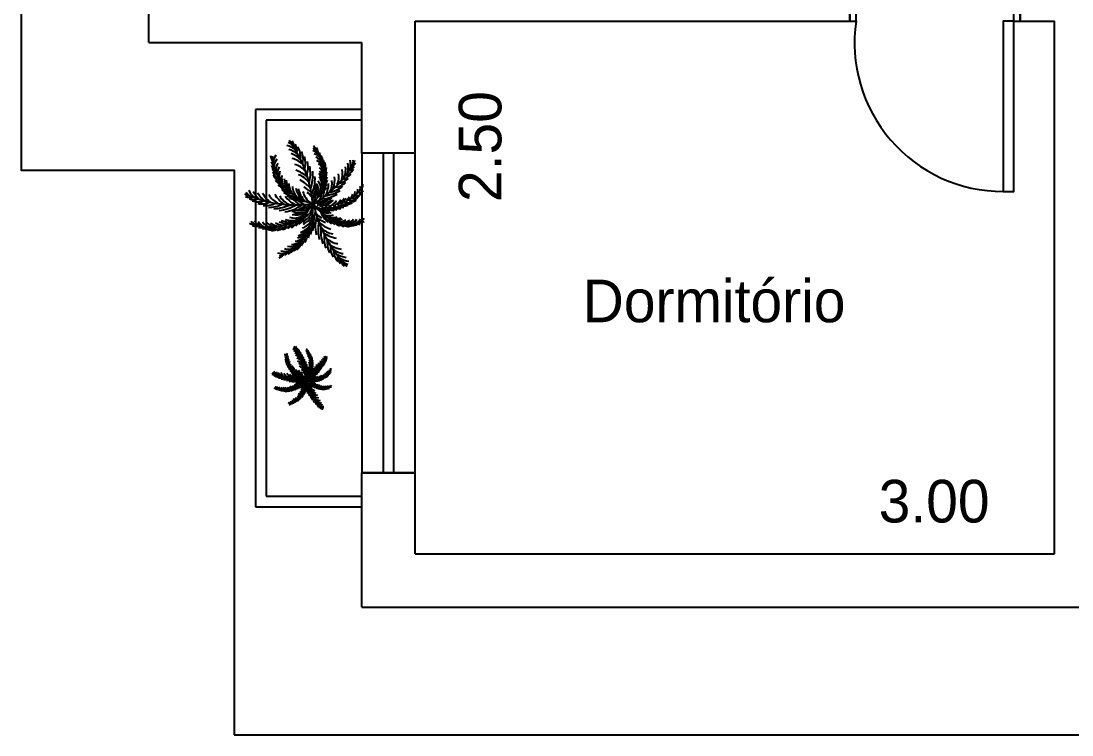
# Model space of a CAD drawing. Extents: x 0.1 to 15.7, y 0 to 8.2.
# Drawn here: x 0.058 to 4.99, y 0.029 to 3.379 of the extents above; entities that cross this region are included whole.
import ezdxf

# ---------------------------------------------------------------- set-up
doc = ezdxf.new("R2010")
doc.units = 0
doc.header["$MEASUREMENT"] = 0
doc.layers.get('0').update_dxf_attribs({"linetype": 'CONTINUOUS'})
doc.layers.get('DEFPOINTS').update_dxf_attribs({"linetype": 'CONTINUOUS'})
for name, color, linetype in [('ARQ3', 3, 'CONTINUOUS'), ('BLOCO', 7, 'CONTINUOUS'), ('HACHURA', 1, 'CONTINUOUS'), ('VEGETACAO', 3, 'CONTINUOUS')]:
    doc.layers.add(name, color=color, linetype=linetype)
doc.styles.add('PADRÃO', font='', dxfattribs={"height": 0.2})
doc.styles.get('PADRÃO').set_extended_font_data('AvantGarde Bk BT')
doc.dimstyles.new('PADRÃOS', dxfattribs={"dimtxt": 0.15, "dimasz": 0.1, "dimexe": 1.25, "dimexo": 0.625, "dimgap": 0.1, "dimtad": 0, "dimjust": 1, "dimzin": 1, "dimdsep": 46, "dimtxsty": 'PADRÃO', "dimcen": 2.5, "dimse1": 1, "dimse2": 1, "dimsd1": 1, "dimsd2": 1, "dimclrt": 1, "dimadec": 0, "dimazin": 0, "dimtfac": 1, "dimtdec": 4, "dimtmove": 0, "dimatfit": 3, "dimfxl": 1, "dimtolj": 1, "dimtzin": 0, "dimarcsym": 0})

# ---------------------------------------------------------------- blocks, each defined once
blk = doc.blocks.new('J15')
at = {"layer": 'BLOCO'}
for p, q in [((1.5, 0.25), (0, 0.25)), ((0, 0.25), (0, 0)), ((1.5, 0), (1.5, 0.25)), ((1.5, 0.1500000000000057), (0, 0.1500000000000057)), ((0, 0.09999999999999432), (1.5, 0.09999999999999432)), ((0, 0), (1.5, 0))]:
    blk.add_line(p, q, dxfattribs=at)
blk = doc.blocks.new('P80E15')
at = {"layer": 'BLOCO', "ltscale": 0.015}
for p, q in [((0.03000000000000114, 0.1500000000000057), (0, 0.1500000000000057)), ((0, 0.1500000000000057), (0, 0)), ((0.03000000000000114, 0.1500000000000057), (0.03000000000000114, 0)), ((0.8000000000000114, 0.1500000000000341), (0.7700000000000102, 0.1500000000000341)), ((0.7700000000000102, 0.1500000000000057), (0.7700000000000102, 0)), ((0.8000000000000114, 0.1500000000000057), (0.8000000000000114, 0)), ((0.03000000000000114, 2.842170943040401e-14), (0, 0)), ((0.8000000000000114, 2.842170943040401e-14), (0.7700000000000102, 5.684341886080801e-14))]:
    blk.add_line(p, q, dxfattribs=at)
at = {"layer": 'BLOCO'}
blk.add_lwpolyline([(0.03000000000000114, 0.1500000000000057), (0.0800000000000125, 0.1500000000000057), (0.0800000000000125, 0.950000000000017), (0.03000000000000114, 0.950000000000017)], close=True, dxfattribs=at)
at = {"layer": 'BLOCO', "ltscale": 0.015}
blk.add_arc((0.0800000000000125, 0.2524375000000134), 0.6975625000000036, 351.555539587714, 90.00000000000041, dxfattribs=at)
blk = doc.blocks.new('DORMI')
at = {"layer": 'HACHURA', "ltscale": 0.015, "style": 'PADRÃO'}
blk.add_text('Dormitório', height=0.2, dxfattribs=at).set_placement((-0.5164404245072092, -0.06614472024716633))
blk = doc.blocks.new('*D18')
at = {"layer": 'DEFPOINTS', "color": 0, "linetype": 'ByBlock', "ltscale": 0.015}
for p in [(138.6120342176605, 144.1765436073081), (138.6120342176605, 143.9309147844845), (141.6120342176605, 143.9309147844845)]:
    blk.add_point(p, dxfattribs=at)
at = {"color": 1, "linetype": 'ByBlock', "ltscale": 0.015, "insert": (141.0473364154627, 144.1765436073081), "char_height": 0.2, "attachment_point": 5, "style": 'PADRÃO'}
blk.add_mtext('\\A1;3.00', dxfattribs=at)
blk = doc.blocks.new('*D19')
at = {"layer": 'DEFPOINTS', "color": 0, "linetype": 'ByBlock', "ltscale": 0.015}
for p in [(138.6120342176605, 146.4309147844845), (138.6120342176605, 143.9309147844845), (138.917928418964, 143.9309147844845)]:
    blk.add_point(p, dxfattribs=at)
at = {"color": 1, "linetype": 'ByBlock', "ltscale": 0.015, "insert": (138.917928418964, 145.8418351141548), "char_height": 0.2, "attachment_point": 5, "rotation": 90, "style": 'PADRÃO'}
blk.add_mtext('\\A1;2.50', dxfattribs=at)
blk = doc.blocks.new('COQUEIRO')
at = {"layer": 'VEGETACAO', "color": 3, "linetype": 'Continuous'}
blk.add_circle((0.04883211018758438, -0.1620300166650743), 0.009534254572329034, dxfattribs=at)
for centre, radius, start, end in [((-0.2990069568350489, 0.3314659357569276), 0.21493089141796, 52.66291008750469, 75.78172621383375), ((-0.2591513023523628, 0.4815757376624283), 0.08918671365068746, 38.10062950818708, 73.55212492303362), ((-0.2965824267310122, 0.2666994103710643), 0.2457785115588357, 51.48217780651772, 73.93665760124978), ((-0.2841852408159706, 0.5118686947262212), 0.09562156997871912, 18.00467385581992, 51.19332734190737), ((-0.2845083389846348, 0.5128443909520932), 0.1110546992746349, 0.6625682080991496, 37.53141425300961), ((-1.16752276250026, -0.1007026902499213), 1.167642340266159, 3.583450499292923, 33.67936677608967), ((-0.2535404710656817, 0.491646787172666), 0.104953262736619, 349.124998871366, 34.47980781475965), ((-0.267481508665588, 0.4438865068114062), 0.1491116937629963, 349.0828542607415, 34.11358921734301), ((0.7413426363891791, 1.469901461865295), 1.208478994181311, 231.9860707724936, 234.0506761213819), ((-0.31313847706849, 0.2642473531767031), 0.4140144019143251, 318.8187821603565, 35.07358582935218), ((-0.05466535554206153, 0.4696046712768585), 0.08940871770666214, 12.93374384380474, 47.46008499971289), ((-0.05868593797712229, 0.4574007406790663), 0.1091569804458332, 0.5144798793177185, 32.90541687053246), ((-0.2733695923895691, 0.4581182362043172), 0.1255305275127082, 185.1349449317238, 217.5258819229385), ((0.09396941381100454, 0.46349413918119), 0.4761165622014739, 182.966775972904, 259.2215796418998), ((-0.2150305028241402, 0.363383082283061), 0.1597586911227131, 147.451125019892, 171.1194915065101), ((-0.2354688073144171, 0.3333367512801892), 0.131203275473266, 143.0350989563252, 174.9902108447292), ((-0.2629671195492502, 0.2781173833080608), 0.1940433416558446, 39.16249641293076, 73.12992841238737), ((-0.2704439165617156, 0.1703378409720564), 0.2598953285918711, 46.86086910506679, 72.97935821106569), ((-0.2979667905966306, 0.4095030526604866), 0.2038428167275608, 347.9477961351798, 21.00056632835507), ((-0.3323001749898165, 0.3727457305361348), 0.2612791928753549, 347.477097170258, 14.0082110079255), ((-0.04787651026563644, 0.3612609836722989), 0.1389206009762723, 46.92087029574611, 70.58923678236422), ((-0.01777931151275958, 0.3516354394559151), 0.1140898047593618, 43.05015095752705, 75.00526284593107), ((-0.0081541657062143, 0.332053750710319), 0.1039463158665057, 31.02530956029359, 71.11922194849373), ((-0.00892064507671897, 0.2962038976464179), 0.1130247489805709, 28.27713498775289, 66.76408061635362), ((-0.09737609144541715, 0.4160853132863345), 0.1674299676903813, 2.093936371950821, 19.91238426715303), ((0.02259018497208309, 0.4168545844412286), 0.06195008488968961, 335.9017531950281, 29.97291069614161), ((-0.02296819838425357, 0.3887756994203677), 0.1171683841783036, 343.087592942477, 17.28367533510898), ((0.01085877628340803, 0.3675227002319197), 0.09618628827427275, 332.731957817626, 19.96023849795439), ((0.1655691511076274, 0.3618055797222333), 0.1868964273199652, 349.236850963723, 12.35566709005208), ((0.2978138401654409, 0.3892027620179199), 0.07755366404407606, 334.6745703844096, 10.12606579925188), ((0.3116344929118444, 0.4204557393451616), 0.08314919128584272, 314.5786147320381, 347.7672682181257), ((-0.2090492703468154, 0.4481160352073097), 0.1925444628439385, 198.1279775351032, 215.9464254303055), ((-0.3182494759586714, 0.363798804703432), 0.07124259762314304, 188.0674511061146, 242.1386086072296), ((-0.2570885673430521, 0.3706522808682955), 0.1347436418050492, 200.7566864671472, 234.9527688597792), ((-0.2303098885485522, 0.3087805046796781), 0.1195382632464815, 146.9211398537625, 187.0150522419626), ((-0.2042107190234628, 0.2768539776250059), 0.1299784613276565, 151.2762811859027, 189.7632268145033), ((-0.1488877831081563, 0.259632549031874), 0.1676804845412055, 166.1343254950545, 195.059947457768), ((-0.2191264160601758, 0.1843921906493868), 0.1850569335288676, 37.83107843026765, 75.04962835430943), ((-0.2631081993468225, 0.02216952869702382), 0.3041429385525204, 46.49379809426626, 70.64562847792507), ((-0.32241068946343, 0.3333118774467643), 0.2755903367261464, 343.6235840503575, 11.74846255277715), ((-0.4400875445909289, 0.2768762952542367), 0.4150411928447608, 346.7496829229179, 9.447416817831682), ((-0.4682279090990402, 0.2693042739179639), 0.4662998293500211, 342.5955982758788, 3.647918913014595), ((-0.5083838731291319, 0.8691379470596381), 1.015341165448834, 300.1573913755112, 330.253307652308), ((-0.03758059004288405, 0.2547655490435226), 0.1458091169923527, 22.98041434448781, 51.90603630720172), ((-0.03980240185351924, 0.2288060502615217), 0.144277308672404, 15.03055017000438, 45.30228554002982), ((-0.1138529517980853, 0.1630898191913595), 0.2216616253122936, 17.04588532228525, 37.50714660058549), ((-0.05130080053961983, 0.3495670839045069), 0.1679903606179867, 333.0523948482003, 10.22995275392844), ((-0.08052219719193765, 0.3343965784124201), 0.2062184604049729, 330.8344325547409, 359.7062506166375), ((0.05137052185433255, 0.2769128737601854), 0.2259959379059749, 343.434809981285, 9.553299087283996), ((0.1380994231060289, 0.313024614140911), 0.1687333405702996, 335.7364372891507, 9.703869288605684), ((0.2652623664124025, 0.3810199954048095), 0.1296623424026055, 285.6567951369598, 330.6875300935613), ((0.1161432142111156, 0.3347257052290082), 0.2137204448337702, 348.056118682736, 10.51059847746805), ((0.3078287447363355, 0.3887568638659182), 0.09126370672749479, 285.6989397475842, 331.0537486909779), ((0.3122676083844542, 0.421086561413663), 0.09656930371707387, 297.2365090843174, 334.1053551292348), ((-0.2726651966444447, 0.3274317066536163), 0.1106142315154136, 198.0801233043018, 245.3084039846302), ((-0.2036422080903204, 0.3552183802575293), 0.1931889147106846, 207.8104090483278, 244.987966954056), ((-0.1664254359636654, 0.3621859609180582), 0.2371512294657189, 218.3341111856188, 247.2059292475152), ((-0.1284792881819836, 0.2376951679767068), 0.1659189049732646, 172.7380762622264, 203.0098116322509), ((-0.01484097904814341, 0.230650938479787), 0.2549108691091377, 180.5332152016707, 200.9944764799708), ((0.05188689164887172, 0.2390562662960996), 0.3049759055816325, 184.3338950699927, 203.7586873671324), ((-0.1900017865411368, 0.09216026624525497), 0.1814675983781475, 33.55015798989964, 73.07844098069964), ((-0.2528608363254303, -0.04099168249869578), 0.2889995544692544, 38.77469001539302, 63.7186173260026), ((-0.3445942154076445, 0.2244388740193948), 0.3634482762647658, 335.5765485014938, 3.990408277498095), ((-0.0515503320051689, 0.1355139351478591), 0.1237654596857602, 350.5918811066848, 35.28855728649211), ((-0.1640554108006338, 0.1330907158454586), 0.2651964396362022, 14.28167443512174, 33.70646673226349), ((-0.07438268720349406, 0.1544996480716812), 0.1605404711819739, 0.7498653825188025, 35.15916782869866), ((-0.08715874891564646, 0.2896270765929607), 0.2341601750401111, 312.2403609866375, 341.2163651912117), ((-0.1097745863391975, 0.3259388824986225), 0.2566123592630572, 320.045450325439, 341.6769582999671), ((-0.01314906003171323, 0.2947890099619919), 0.1441514089909303, 317.5655117712288, 358.3889257383026), ((0.02186378609478545, 0.1839415965608815), 0.1577979116331717, 330.1240988661179, 9.652381856917902), ((-0.0610067253810751, 0.2135700905390188), 0.2644721204804525, 343.0677389704845, 7.219569354143373), ((0.08226323694244009, 0.2424702999063904), 0.1609190726337979, 334.4050193064913, 11.62356923052775), ((0.1847214174472871, 0.4037557213863003), 0.2271992981524825, 284.0510380464763, 310.5821518841437), ((0.2266634332590076, 0.3913532388414858), 0.1772546232413572, 284.521737011398, 317.5745072045734), ((-0.547927791179232, 0.1437172387794696), 0.08918671365068746, 207.9142960030044, 243.3657914178509), ((-0.4087370229670935, 0.2126182973117317), 0.21493089141796, 205.6846947121926, 228.8035108385332), ((-0.3447811670483087, 0.2231173282421572), 0.2457785115588357, 207.5297633247881, 229.9842431195203), ((-0.1993783283963051, 0.2785689565110054), 0.1657741203395699, 219.6514360639536, 260.4748500310274), ((-0.1339376186355334, 0.3752553858706911), 0.2951042131525158, 236.3634035022893, 257.9949114768173), ((-0.1286887640607102, 0.3263406088939185), 0.2692842012961277, 236.8239966110445, 265.8000008156187), ((-0.04450231074677724, 0.1949001459625102), 0.18462154185927, 182.8811939735576, 217.2904964197375), ((-0.05172767593248118, 0.1615244082488552), 0.1423302786386242, 182.7518045157641, 227.4484806955715), ((0.08885967061186939, 0.1947306358361836), 0.2562824221900242, 192.2085583250005, 217.6751360032528), ((0.1121827321916928, 0.197127228093013), 0.2590386131583442, 193.5623834342198, 222.6919600202115), ((0.06858336291588962, 0.1422395185638727), 0.1670096281125572, 191.491783210208, 237.4537861211284), ((-0.2359031357122685, -0.1245830733178046), 0.3121011485396846, 45.84017644887376, 61.26730921407274), ((-0.1403297785635029, -0.01996511196503903), 0.1474884404822185, 27.41088423846263, 54.32758515339996), ((-0.2729172670910511, 0.1763507895427558), 0.3016322525645709, 331.7283845727767, 1.229779129421799), ((-0.2860261122407888, 0.1353614565071091), 0.3164390317127545, 332.7885030246059, 358.0295547068819), ((-0.1828817118694328, 0.07206669151056744), 0.2252509679637776, 355.3484017820447, 24.47797836803445), ((-0.2515262114415844, 0.3813588012490037), 0.4438836801342939, 309.660635559282, 328.0440674547731), ((-0.165624735275065, 0.08292282475719404), 0.2228542801652384, 0.365225799003377, 25.83180347724923), ((-0.08818952108331324, 0.2750785582322841), 0.2394831841423092, 307.0905608028229, 335.9437994060235), ((-0.1645537546977618, 0.1353255825523725), 0.2713923030779867, 342.414117325092, 357.8412500902909), ((0.05139857735319886, 0.4692281110204881), 0.4054781124782792, 279.1695391520971, 300.2218597892328), ((-0.1061411074435394, 0.1810308504072005), 0.2513039604080473, 335.3486308916137, 0.2925582022209083), ((0.06823401639031523, 0.4502888130663543), 0.3609053850824007, 283.3236237991361, 306.02135769405), ((0.1579006443297661, 0.3807247945411909), 0.2396437710662143, 280.1975249265757, 308.3224034289954), ((0.2823423866413268, 0.1115596728606398), 0.1130247489805709, 320.2081334087009, 358.6950790373016), ((0.3158842129609187, 0.1242382115175538), 0.1039463158665057, 322.9563079812417, 3.05022036944175), ((0.3605113034065059, 0.2383884561074829), 0.1674299676903813, 294.0249347928988, 311.843382688101), ((0.3304539666183874, 0.1404803863807693), 0.1140898047593618, 334.9811493784783, 6.936261266879096), ((0.3281419577695406, 0.1719946226766815), 0.1389206009762723, 338.8518687166942, 2.520235203312234), ((-0.5825927293487663, 0.1622294883556457), 0.09562156997871912, 230.2730935841306, 263.4617470702181), ((-0.5836131818716179, 0.1623521757649193), 0.1110546992746349, 243.9350066730283, 280.8038527179388), ((-0.1578492706657268, 1.149712082234092), 1.167642340266159, 247.7870541499483, 277.882970426745), ((-0.5566824390771057, 0.1362163317576695), 0.104953262736619, 246.9866131112783, 292.341422054672), ((-0.5126467771073404, 0.1593735635532276), 0.1491116937629963, 247.3528317086949, 292.3835666652964), ((-0.3492887450524957, 0.1879031162894442), 0.1940433416558446, 208.3364925136505, 242.3039245131072), ((-0.4850098482370111, 0.1960856119349224), 0.2038428167275608, 260.4658545976829, 293.5186247908582), ((-0.2451466731527798, 0.2166565699977987), 0.2598953285918711, 208.4870627149723, 234.6055518209712), ((-0.2487189267107563, 0.1635693812692871), 0.1850569335288676, 206.4167925717073, 243.6353424957703), ((-0.09847730243499164, 0.2389221758224132), 0.3041429385525204, 210.8207924481129, 234.9726228317718), ((-0.47602017218132, -0.04629620010899416), 0.4761165622014739, 289.6767243478291, 5.931528016824905), ((-0.1525380343743716, 0.1533611555033509), 0.1814675983781475, 208.3879799453383, 247.9162629361384), ((-0.0345395917290201, 0.2414353806056475), 0.2889995544692544, 217.7478036000354, 242.691730910645), ((-0.1174453883935325, 0.3138942766255504), 0.2754056617636556, 242.0965623962342, 270.9498009994334), ((-0.04482453865032276, 0.5259020811940722), 0.510466232154438, 249.9962943474831, 268.3797262429742), ((0.05075451255647501, 0.2414335658430851), 0.3121011485396846, 220.1991117119653, 235.6262444771642), ((-0.0327760467978262, 0.1269703399220354), 0.1474884404822185, 227.1388357726381, 254.0555366875753), ((0.3503848202325575, 0.2205411588413249), 0.4140144019143251, 212.1088337854314, 288.3636374544271), ((0.01810779655020589, 0.2754252997120368), 0.2751643754023952, 269.3624439008241, 294.6034955831002), ((0.03131261546712416, 0.1279197720153071), 0.1452257635761367, 272.5175741020759, 318.4795770129963), ((0.05508466812009694, 0.2811754538312634), 0.2622889152735399, 268.302325448995, 297.80372000564), ((-0.04601387962522629, 0.1016945526504607), 0.1282508178106248, 323.984825114681, 350.9015260296182), ((0.009452352853523749, 0.1892189890650435), 0.2252509679637776, 287.2794002029927, 316.4089767889845), ((0.06460040793836619, 0.3556251543563285), 0.3160419793606659, 272.1504893777101, 300.5643491537163), ((0.02596817784936611, 0.1772654793313357), 0.2228542801652384, 292.2962242199514, 317.7628018982038), ((0.1173591127195568, 0.09108838610431391), 0.1237654596857602, 282.5228795276328, 327.2195557074401), ((0.1264432619421374, 0.1193594308679984), 0.1605404711819739, 292.6808638034668, 327.0901662496467), ((0.07309176205756707, 0.194546911185288), 0.2651964396362022, 306.2126728560698, 325.6374651532115), ((0.1196700618279838, 0.1591817435487748), 0.2216616253122936, 308.9768837432333, 329.4381450215336), ((0.2910287852479971, 0.1922443034209103), 0.2062184604049729, 262.7654309756891, 291.6372490375855), ((0.2082878117523226, 0.1150342479062552), 0.144277308672404, 306.9615485909524, 337.2332839609782), ((0.3160153577982872, 0.1708035606309188), 0.1679903606179867, 264.9833932691483, 302.1609511748765), ((0.2331985576686879, 0.1226688246872421), 0.1458091169923527, 314.9114127654364, 343.8370347281497), ((0.355887566115344, 0.1198484416296175), 0.09618628827427275, 264.6629562385741, 311.8912369189024), ((0.3629685506576781, 0.1591652808665494), 0.1171683841783036, 275.0185913634251, 309.214673756057), ((0.406031075536065, 0.1273909354105704), 0.06195008488968961, 267.8327516159746, 321.9039091170896), ((-0.398930227660264, 0.2495263101879139), 0.4761165622014739, 251.035777551956, 327.2905812209517), ((-0.4558114086670582, 0.237040869720996), 0.2612791928753549, 267.4582099181125, 293.98932375578), ((-0.4151986344747254, 0.2351879623156243), 0.2755903367261464, 269.7179583732609, 297.8428368756805), ((-0.383282834376109, 0.3617351822541615), 0.4150411928447608, 272.0190041082062, 294.7167380031201), ((-0.3814560645169163, 0.3908191732740995), 0.4662998293500211, 277.8185020130234, 298.8708226501591), ((-0.3129085290513682, 0.2785719919935126), 0.3634482762647658, 277.4760126485399, 305.8898724245461), ((-0.2515312978181097, 0.2178852201667816), 0.3016322525645709, 280.2366417966162, 309.7380363532612), ((-0.1450366515317452, 0.166936309039091), 0.2590386131583442, 261.6313850132718, 290.7609615992635), ((-0.1213961613439576, 0.0959255365574343), 0.1670096281125572, 259.56078478926, 305.5227877001803), ((-0.213966009869031, 0.2388808479299591), 0.3164390317127545, 283.4368662191561, 308.6779179014321), ((-0.5086600897439748, 0.1440850002889498), 0.510466232154438, 318.0652959265351, 336.448727822028), ((-0.226138064658242, 0.04773564890460946), 0.2590386131583442, 300.2723318091448, 329.4019083951367), ((-0.1633312610346547, 0.007032970818901418), 0.1670096281125572, 298.2017315851331, 344.1637344960535), ((0.3065329215276709, -0.1806391785392343), 0.3016322525645709, 160.3740670711807, 189.8754616278257), ((1.149325184345779, 0.2277464539400889), 1.167642340266159, 192.2291329976968, 222.3250492744936), ((0.1076640710247947, 0.089512267659277), 0.1452257635761367, 233.8766273062027, 279.8386302171232), ((0.1459411246082869, -0.006485079933813864), 0.1474884404822185, 216.0565667368666, 242.9732676518038), ((0.1288671370248213, 0.1510418953571993), 0.2252509679637776, 248.6384534071196, 277.7680299931114), ((0.2707243153052534, 0.3684134033323083), 0.4438836801342939, 241.5916339802301, 259.9750658757212), ((0.2960797926134067, 0.001976953681694482), 0.2394831841423092, 200.3806124278978, 229.233851031097), ((0.1343030001595285, 0.1313922067533646), 0.2228542801652384, 253.6552774240783, 279.1218551023307), ((0.23313968720357, 0.1772021060631737), 0.2394831841423092, 239.0215592237709, 267.8747978269701), ((0.2470203749757918, 0.1816796483268242), 0.2341601750401111, 244.1713594075856, 273.1473636121597), ((0.2722576698855494, 0.2162209612164183), 0.2566123592630572, 251.976448746387, 273.607956720915), ((0.2794506187868553, 0.114953649711925), 0.1441514089909303, 249.4965101921768, 290.3199241592507), ((-0.543341195361263, -0.1015741020317797), 0.1028200253626615, 238.6492783815953, 273.1756195375035), ((-1.39451288854139, -1.3002257873781), 1.389750843308508, 52.05868725992637, 54.12329260881464), ((-0.4214720645013639, -0.07450306777898774), 0.1597586911227131, 215.520126598944, 239.1884930855621), ((-0.4012335530147038, -0.1046843359759286), 0.131203275473266, 211.1041005353772, 243.0592124237812), ((-0.3765275327598356, -0.1090702512856545), 0.1195382632464815, 214.9901414328145, 255.0840538210146), ((-0.337163619202796, -0.09678399517789771), 0.1299784613276565, 219.3452827649546, 257.8322283935553), ((-0.3005258836580662, -0.05189656736974158), 0.1676804845412055, 234.2033270741065, 263.1289490368199), ((-0.272553653189787, -0.04115833309493055), 0.1659189049732646, 240.8070778412784, 271.0788132113038), ((-0.4022080813029785, -0.02986245201926963), 0.2371512294657189, 286.4031127646707, 315.2749308265672), ((-0.2235764449957767, 0.06162551558530893), 0.2549108691091377, 248.6022167807227, 269.063478059023), ((-0.2064513424874459, 0.1266638821664081), 0.3049759055816325, 252.4028966490447, 271.8276889461865), ((-0.336949644305454, -0.09166077680501772), 0.1657741203395699, 287.7204376430056, 328.5438516100793), ((-0.2014909849749227, 0.02075809311437737), 0.18462154185927, 250.9501955526096, 285.3594979987894), ((-0.4021978629892882, 0.005155658137102392), 0.2951042131525158, 304.4324050813411, 326.0639130558693), ((-0.1732291046788514, 0.001590101771324015), 0.1423302786386242, 250.8208060948161, 295.5174822746235), ((-0.3548624438104664, -0.008244490078492817), 0.2692842012961277, 304.8929981900966, 333.8690023946875), ((-0.1515244138055376, 0.1444059340626218), 0.2562824221900242, 260.2775599040525, 285.7441375823049), ((-0.3391175136893718, -0.002463325938823147), 0.2754056617636556, 310.1655639752861, 339.0188025784854), ((-0.1449100207691796, -0.0990164807502758), 0.1423302786386242, 289.4617528906892, 334.1584290705099), ((-0.2171366684728593, 0.02608654447474024), 0.2562824221900242, 298.9185066999256, 324.385084378178), ((-0.2806380821405607, -0.2201167798305015), 0.2692842012961277, 343.5339449859696, 12.50994919054379), ((-0.2719500984016943, -0.2057695284602481), 0.2754056617636556, 348.8065107711593, 17.65974937435843), ((0.3846241692226986, -0.2174060905940358), 0.3634482762647658, 164.2222309998957, 192.6360907759019), ((0.2247019135960873, 0.1113110259114727), 0.3121011485396846, 234.4858589472776, 249.9129917124766), ((0.5135973238408642, -0.2431766107998037), 0.4662998293500211, 171.2412807742827, 192.2936014114185), ((0.2540326833966535, 0.03121864068001301), 0.2889995544692544, 227.4203725137969, 252.3642998244065), ((0.1518738730522191, 0.007013515655192037), 0.1237654596857602, 243.8819327317596, 288.578608911567), ((0.3097175900105587, -0.003193380921299394), 0.2341601750401111, 205.5304126117074, 234.5064168162866), ((0.1766227829818323, 0.02342281778611621), 0.1605404711819739, 254.0399170075937, 288.4492194537736), ((0.3509987021430963, 0.008026829932351376), 0.2566123592630572, 213.3355019505139, 234.9670099250419), ((0.2933817774853029, -0.07556202629994502), 0.1441514089909303, 210.8555633963038, 251.6789773633775), ((0.1819012080319116, 0.1154645363999443), 0.2651964396362022, 267.5717260601967, 286.9965183573384), ((0.196198973208114, 0.05875645053533773), 0.2216616253122936, 270.3359369473601, 290.7971982256604), ((0.3506884048779231, -0.02242212089687357), 0.2062184604049729, 224.1244841798159, 252.9963022417124), ((0.2378486583014752, -0.03106231534787085), 0.144277308672404, 268.3206017950793, 298.5923371651047), ((0.3568163637718644, -0.05477150078260351), 0.1679903606179867, 226.3424464732752, 263.5200043790034), ((0.2620731240734688, -0.04065435802896999), 0.1458091169923527, 276.2704659695632, 305.1960879322767), ((0.3561412151366969, -0.1194689607237542), 0.09618628827427275, 226.022009442701, 273.2502901230293), ((0.2935211353981462, -0.08001870438607384), 0.1130247489805709, 281.5671866128278, 320.0541322414286), ((0.3862229177116578, -0.09318121909647559), 0.1171683841783036, 236.377644567552, 270.5737269601839), ((0.327636758476233, -0.09106061170874469), 0.1039463158665057, 284.3153611853685, 324.4092735735686), ((0.4000168467392715, -0.1448892223458635), 0.06195008488968961, 229.1918048201016, 283.2629623212165), ((0.4337735823683122, -0.0297676255220729), 0.1674299676903813, 255.3839879970257, 273.2024358922279), ((0.3491590507384945, -0.08747217169887378), 0.1140898047593618, 296.3402025826019, 328.295314471006), ((0.3670318850793937, -0.061413501992714), 0.1389206009762723, 300.210921920821, 323.879288407439), ((-0.5311406944843124, -0.09323780443234497), 0.1255305275127082, 253.2039465107758, 285.5948835019905), ((-0.4978393311037603, -0.03730778521667943), 0.1925444628439385, 266.1969791141552, 284.0154270093574), ((-0.4604089272416925, -0.1700972619542576), 0.07124259762314304, 256.1364526851665, 310.2076101862815), ((-0.4439234769319409, -0.1108026010958305), 0.1347436418050492, 268.8256880461993, 303.0217704388311), ((-0.4096482996109412, -0.1413944568004801), 0.1106142315154136, 266.1491248833538, 313.3774055636822), ((-0.4096447957699549, -0.06698832690088707), 0.1931889147106846, 275.8794106273798, 313.056968533108), ((-0.2217234311570078, -0.08356314540168697), 0.2549108691091377, 287.2431635765959, 307.7044248548961), ((-0.2489598764486711, -0.02206977737445825), 0.3049759055816325, 291.0438434449179, 310.4686357420595), ((-0.1789538736751322, -0.1016926439207957), 0.18462154185927, 289.5911423484827, 324.0004447946626), ((-0.3041194722026201, -0.2665664298700783), 0.2371512294657189, 325.0440595605439, 353.9158776224403), ((-0.2145585571991173, -0.2740856751393856), 0.1657741203395699, 326.3613844388787, 7.184798405952517), ((-0.3259781280667351, -0.2392082993207758), 0.2951042131525158, 343.0733518772143, 4.704859851742279), ((0.4869149765942655, -0.254892752109054), 0.4150411928447608, 175.3953654213217, 198.0930993162356), ((0.2119037967714394, -0.1098694825119004), 0.1814675983781475, 222.1958404883035, 261.7241234791035), ((0.2736582272489816, -0.02968443869289317), 0.3041429385525204, 235.1394805926701, 259.291310976329), ((0.3790589045186525, -0.3283766611404069), 0.2755903367261464, 172.2692665487613, 200.394145051181), ((-0.2115265555078505, -0.2782209039718744), 0.1299784613276565, 257.9862295608277, 296.4731751894284), ((-0.2109391713800814, -0.220282489936249), 0.1676804845412055, 272.8442738699796, 301.769895832693), ((-0.2402860192633423, -0.3583271797843786), 0.1106142315154136, 304.7900716792269, 352.0183523595553), ((-0.1957961389386238, -0.1944282074826909), 0.1659189049732646, 279.4480246371515, 309.7197600071769), ((-0.2867452941678774, -0.3002082675934439), 0.1931889147106846, 314.5203574232529, 351.6979153289811), ((0.2545621171975316, -0.196675240514093), 0.1850569335288676, 226.4767609286716, 263.6953108527134), ((0.3947638546286232, -0.3658757976037172), 0.2612791928753549, 176.1227796686618, 202.653893506329), ((0.3031837877508483, -0.1750663591181656), 0.2598953285918711, 235.5065516034707, 261.6250407094696), ((-0.2912907817201269, -0.3134632349273296), 0.1597586911227131, 254.1610733948172, 277.8294398814352), ((-0.3652514618837781, -0.3965777135068045), 0.1255305275127082, 291.8448933066489, 324.2358302978636), ((-0.2566366688129218, -0.3243993565335508), 0.131203275473266, 249.7450473312502, 281.7001592196543), ((-0.2346006965455825, -0.3123977059732717), 0.1195382632464815, 253.6310882286877, 293.7250006168878), ((-0.3741654458937571, -0.3320975712803964), 0.1925444628439385, 304.8379259100283, 322.6563738052305), ((-0.2620107257299704, -0.4124430690416183), 0.07124259762314304, 294.7773994810397, 348.8485569821547), ((-0.2861601991262912, -0.3558353857034753), 0.1347436418050492, 307.4666348420723, 341.6627172347042), ((0.3663461004517305, -0.4073765597796744), 0.2038428167275608, 176.5934786335836, 209.646248826759), ((0.3119937640229811, -0.2827451247026964), 0.1940433416558446, 227.8081789113347, 261.7756109107913), ((0.3413758736584445, -0.4459519678482273), 0.1491116937629963, 177.7285367591454, 222.7592717157469), ((0.3435107038493275, -0.2664037206352212), 0.2457785115588357, 240.1278603049216, 262.5823400996537), ((0.3347727495368762, -0.4952652080721656), 0.104953262736619, 177.7706813697698, 223.1254903131635), ((0.3556436235547853, -0.3300698294860318), 0.21493089141796, 241.3085925859086, 264.4274087122376), ((0.3685752256258059, -0.5115667374388515), 0.1110546992746349, 189.3082507065031, 226.1770967514135), ((0.3388059072211949, -0.4844651569121616), 0.08918671365068746, 226.746312006591, 262.1978074214375), ((0.368109128663713, -0.5106506974977414), 0.09562156997871912, 206.6503563542238, 239.8390098403113)]:
    blk.add_arc(centre, radius, start, end, dxfattribs=at)
blk = doc.blocks.new('AV5')
at = {"layer": 'VEGETACAO', "xscale": 0.5, "yscale": 0.5, "zscale": 0.5}
blk.add_blockref('COQUEIRO', (-0.0275459545662855, 0.09600643684128585), dxfattribs=at)

msp = doc.modelspace()

# ---------------------------------------------------------------- linework, layer by layer
at = {"ltscale": 0.015}
for p, q in [((0.6576287883024747, 3.278541675545284), (0.6576287883024747, 3.572553464541159)), ((3.946941398627587, 3.528541675545256), (3.946941398627587, 3.37854167554525)), ((3.946941398627587, 3.37854167554525), (3.946941398627587, 3.528541675545256)), ((3.976941398627588, 3.37854167554525), (3.976941398627588, 3.528541675545256)), ((4.716941398627597, 3.37854167554525), (4.716941398627597, 3.528541675545256)), ((4.746941398627598, 3.528541675545256), (4.746941398627598, 3.37854167554525)), ((4.746941398627598, 3.37854167554525), (4.746941398627598, 3.528541675545256)), ((1.907628788302475, 3.37854167554525), (3.946941398627587, 3.378541675545279)), ((1.907628788302475, 2.758205717466524), (1.907628788302475, 3.37854167554525)), ((3.946941398627587, 3.378541675545222), (3.976941398627588, 3.378541675545222)), ((4.716941398627597, 3.37854167554525), (4.746941398627598, 3.37854167554525)), ((4.746941398627627, 3.378541675545279), (4.907628788302475, 3.37854167554525)), ((4.907628788302475, 0.8785416755452502), (4.907628788302475, 3.37854167554525)), ((0.6576287883024747, 3.278541675545284), (1.657628788302475, 3.278541675545256)), ((1.657628788302475, 2.758205717466524), (1.657628788302475, 3.278541675545256)), ((1.657628788302475, 2.962646308116689), (1.157628788302475, 2.962646308116689)), ((1.157628788302475, 2.962646308116689), (1.157628788302475, 1.099090922046969)), ((1.657628788302475, 2.912646308116678), (1.207628788302486, 2.912646308116678)), ((1.207628788302486, 2.912646308116678), (1.207628788302486, 1.14909092204698)), ((1.907628788302475, 2.758205717466524), (1.657628788302475, 2.758205717466524)), ((1.657628788302475, 0.6285416755452502), (1.657628788302475, 1.258205717466524)), ((1.907628788302475, 1.258205717466524), (1.657628788302475, 1.258205717466524)), ((1.907628788302475, 0.8785416755452502), (1.907628788302475, 1.258205717466524)), ((1.207628788302486, 1.14909092204698), (1.657628788302475, 1.14909092204698)), ((1.157628788302475, 1.099090922046969), (1.657628788302475, 1.099090922046969)), ((1.907628788302475, 0.8785416755452502), (4.907628788302475, 0.8785416755452502)), ((1.657628788302475, 0.6285416755452502), (5.157628788302475, 0.628541675545307))]:
    msp.add_line(p, q, dxfattribs=at)
msp.add_lwpolyline([(4.716941398627597, 3.37854167554525), (4.666941398627586, 3.37854167554525), (4.666941398627586, 2.578541675545239), (4.716941398627597, 2.578541675545239)], close=True)
msp.add_arc((4.666941398627586, 3.276104175545242), 0.6975625000000036, 171.555539587714, 270.0000000000004, dxfattribs=at)
at = {"layer": 'ARQ3', "ltscale": 0.015}
msp.add_lwpolyline([(1.05762878830248, 0.02854167554525588), (5.55762878830248, 0.02854167554531273), (5.55762878830248, 4.128541675545478), (7.757628788302469, 4.128541675545051), (7.757628788302469, 0.02854167554545484), (12.30762878830242, 0.02854167554534115), (12.30762878830259, 8.228541675545188), (1.057628788302509, 8.228541675545301), (1.057628788302452, 5.578541675545239), (0.05762878830248042, 5.578541675545239), (0.05762878830248042, 2.678541675545318), (1.05762878830248, 2.67854167554529), (1.05762878830248, 0.02854167554525588)], dxfattribs=at)

# ---------------------------------------------------------------- block references
at = {"ltscale": 0.015}
for name, p, rotation in [('P80E15', (4.746941398627598, 3.528541675545256), 180), ('J15', (1.907628788302475, 1.258205717466524), 90)]:
    msp.add_blockref(name, p, dxfattribs=dict(at, rotation=rotation))
for name, p in [('AV5', (1.4556035005117, 2.428397671514915)), ('DORMI', (3.209924113610498, 2.031263119832317))]:
    msp.add_blockref(name, p, dxfattribs=at)
at = {"ltscale": 0.015, "xscale": 0.5, "yscale": 0.5, "zscale": 0.5}
msp.add_blockref('AV5', (1.408821702981697, 1.657489749546073), dxfattribs=at)

# ---------------------------------------------------------------- texts
at = {"ltscale": 0.015, "insert": (2.21352298960602, 2.789462005215569), "char_height": 0.2, "attachment_point": 5, "rotation": 90, "style": 'PADRÃO'}
msp.add_mtext('\\A1;2.50', dxfattribs=at)

# ---------------------------------------------------------------- dimensions: what is measured, and where the dimension line sits
at = {"ltscale": 0.015}
dim = msp.add_linear_dim(base=(2.21352298960602, 0.8785416755452502), p1=(1.907628788302475, 3.37854167554525), p2=(1.907628788302475, 0.8785416755452502), angle=90, dimstyle='PADRÃOS', dxfattribs=at)
dim.commit()
dim.dimension.update_dxf_attribs({"geometry": '*D19', "text_midpoint": (2.21352298960602, 2.789462005215569), "insert": (-136.704405429358, -143.0523731089392)})
dim = msp.add_linear_dim(base=(1.907628788302475, 1.124170498368869), p1=(4.907628788302475, 0.8785416755452502), p2=(1.907628788302475, 0.8785416755452502), dimstyle='PADRÃOS', dxfattribs=at)
dim.commit()
dim.dimension.update_dxf_attribs({"geometry": '*D18', "text_midpoint": (4.342930986104676, 1.124170498368869), "insert": (-136.704405429358, -143.0523731089392)})

doc.saveas('drawing.dxf')
